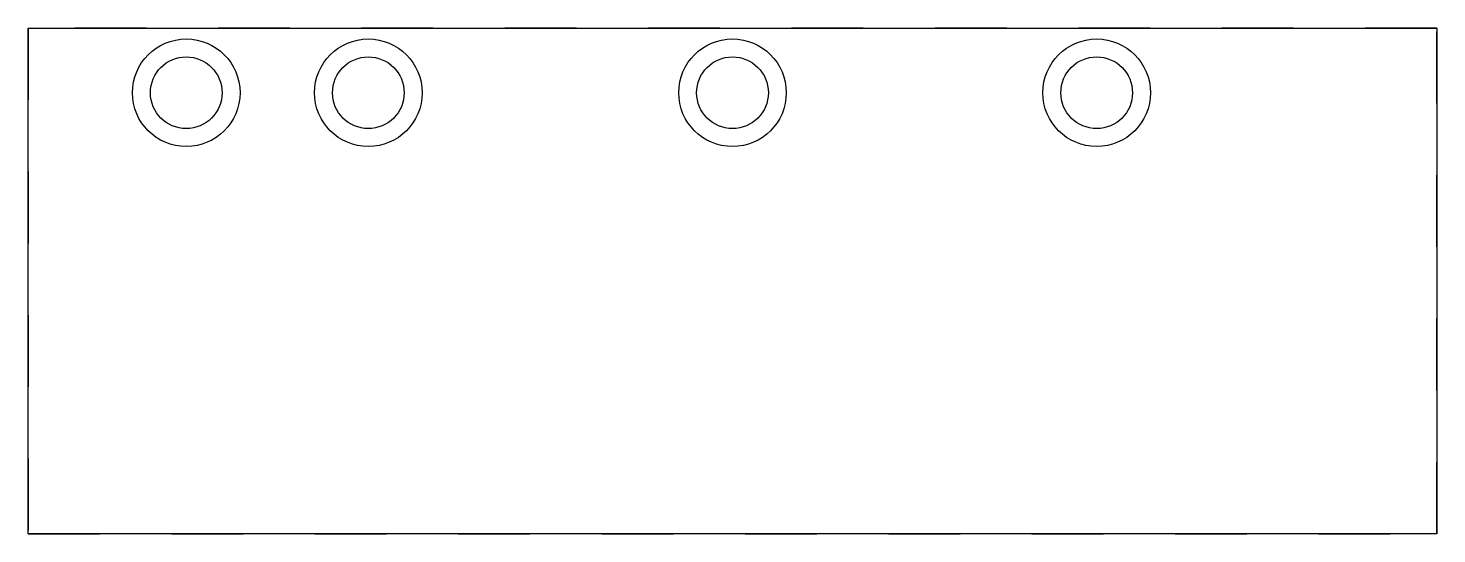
# Model space of a CAD drawing. Extents: x -2.2 to 17.4, y -6.1 to 0.9.
import ezdxf

# ---------------------------------------------------------------- set-up
doc = ezdxf.new("R2010")
doc.units = 0
doc.linetypes.add('虚线', pattern=[2, 1, -1])
for name, color, linetype in [('粗实线层', 7, 'CONTINUOUS'), ('细实线层', 7, 'CONTINUOUS'), ('虚线层', 6, '虚线')]:
    doc.layers.add(name, color=color, linetype=linetype)

msp = doc.modelspace()

# ---------------------------------------------------------------- linework, layer by layer
at = {"layer": '粗实线层'}
for p, q in [((-2.205, 0.9), (17.445, 0.9)), ((-2.205, -6.15), (-2.205, 0.9)), ((17.445, 0.9), (17.445, -6.15)), ((17.445, -6.15), (-2.205, -6.15))]:
    msp.add_line(p, q, dxfattribs=at)
at = {"layer": '细实线层'}
for centre, radius in [((0, 0), 0.75), ((2.54, 0), 0.75), ((7.62, 0), 0.75), ((12.7, 0), 0.75), ((0, 0), 0.5), ((2.54, 0), 0.5), ((7.62, 0), 0.5), ((12.7, 0), 0.5)]:
    msp.add_circle(centre, radius, dxfattribs=at)
at = {"layer": '虚线层'}
msp.add_lwpolyline([(-2.205, 0.9), (-2.205, -6.15), (17.445, -6.15), (17.445, 0.9)], close=True, dxfattribs=at)

doc.saveas('drawing.dxf')
